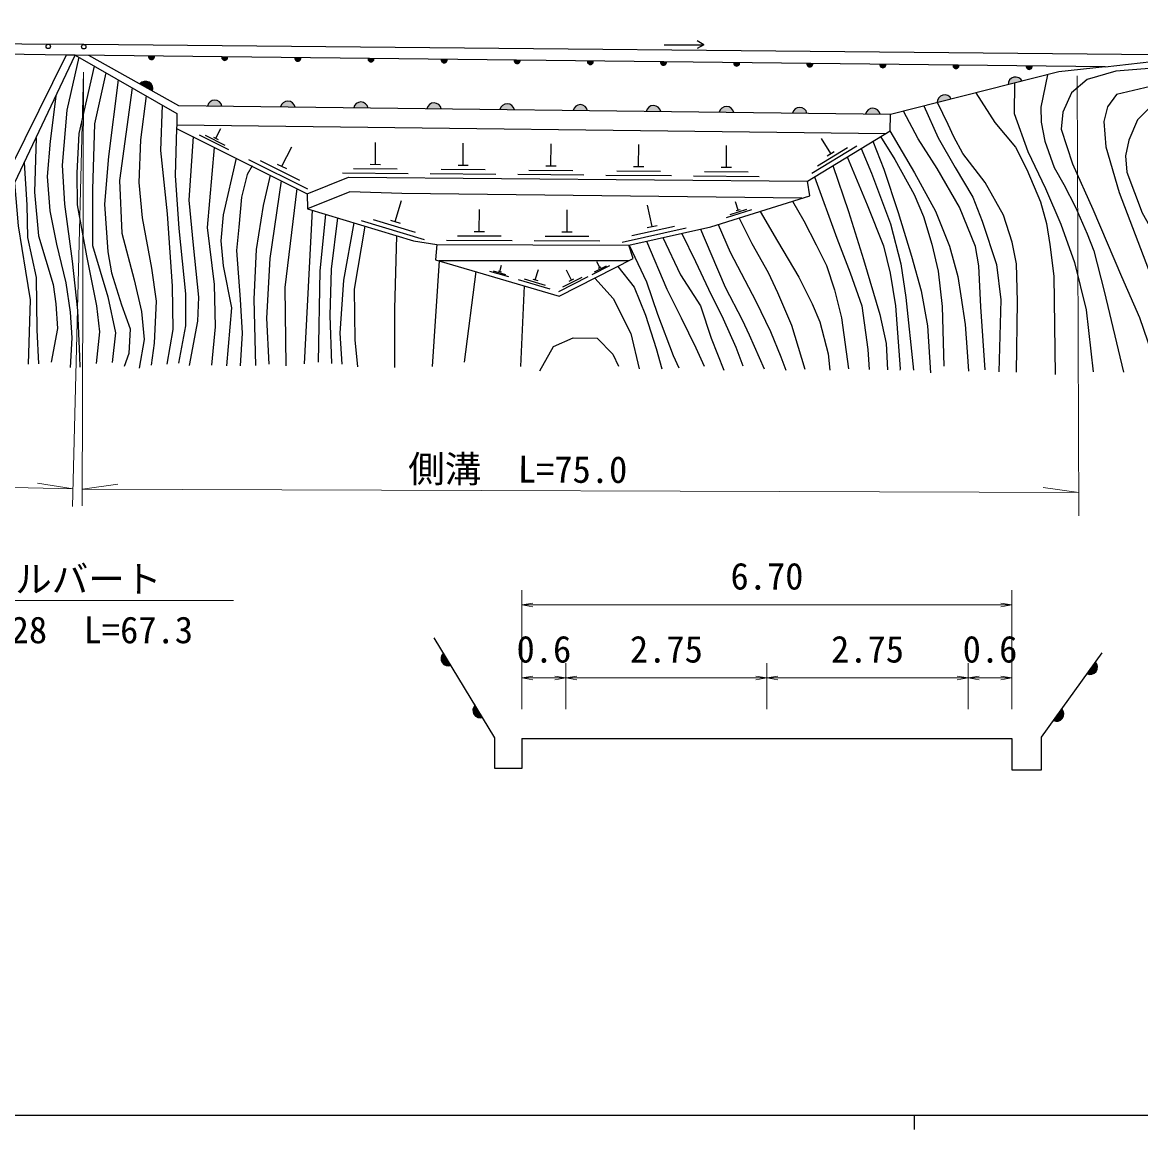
# Model space of a CAD drawing. Units: millimetres at full size, sheet at 1:1000, with parts at other scales. Extents: x 40000 to 680000, y 20000 to 380000.
# Drawn here: x 207020 to 283472, y 204000 to 279702 of the extents above; entities that cross this region are included whole.
import ezdxf
from ezdxf.enums import TextEntityAlignment as Align

# ---------------------------------------------------------------- set-up
doc = ezdxf.new("R2010")
doc.units = ezdxf.units.MM
doc.header["$LTSCALE"] = 1000
for name, color, linetype, lineweight in [('M-BGD', 7, 'Continuous', 25), ('M-STR-HTXT', 7, 'Continuous', 13), ('M-TTL-BAND', 7, 'Continuous', 25)]:
    doc.layers.add(name, color=color, linetype=linetype, lineweight=lineweight)
doc.styles.add('ＭＳ ゴシック', font='')
doc.styles.get('ＭＳ ゴシック').set_extended_font_data('MS Gothic')

# ---------------------------------------------------------------- blocks, each defined once
blk = doc.blocks.new('open_arrow')
at = {"color": 0, "linetype": 'Continuous', "lineweight": -2}
blk.add_lwpolyline([(7.5, 1.25), (0, 0), (7.5, -1.25)], dxfattribs=at)

msp = doc.modelspace()

# ---------------------------------------------------------------- hatches: boundary and pattern name
at = {"layer": 'M-BGD'}
for points in [[(216055, 277392), (215654, 277397, 0.4608), (215852, 277160, 0.4608)], [(221055, 277336), (220653, 277341, 0.4608), (220852, 277103, 0.4608)], [(226055, 277280), (225653, 277285, 0.4608), (225851, 277047, 0.4608)], [(231055, 277224), (230653, 277229, 0.4608), (230851, 276991, 0.4608)], [(236054, 277168), (235653, 277172, 0.4608), (235851, 276935, 0.4608)], [(241054, 277112), (240652, 277116, 0.4608), (240850, 276879, 0.4608)], [(246054, 277056), (245652, 277060, 0.4608), (245850, 276823, 0.4608)], [(251053, 277000), (250652, 277004, 0.4608), (250850, 276767, 0.4608)], [(256053, 276944), (255651, 276948, 0.4608), (255849, 276711, 0.4608)], [(261053, 276888), (260651, 276892, 0.4608), (260849, 276655, 0.4608)], [(266052, 276831), (265651, 276836, 0.4608), (265849, 276599, 0.4608)], [(271052, 276775), (270650, 276780, 0.4608), (270849, 276543, 0.4608)], [(276052, 276719), (275650, 276724, 0.4608), (275848, 276487, 0.4608)], [(215923, 275008), (215057, 275490, -0.82183)], [(275377, 275677), (274416, 275435, -0.82183)], [(270528, 274457), (269568, 274215, -0.82183)], [(220662, 273968), (219671, 273981, -0.82183)], [(225661, 273907), (224671, 273919, -0.82183)], [(230661, 273846), (229670, 273858, -0.82183)], [(235660, 273785), (234670, 273797, -0.82183)], [(240660, 273724), (239669, 273736, -0.82183)], [(245660, 273663), (244669, 273675, -0.82183)], [(250659, 273601), (249669, 273614, -0.82183)], [(255659, 273540), (254668, 273552, -0.82183)], [(260659, 273479), (259668, 273491, -0.82183)], [(265658, 273418), (264668, 273430, -0.82183)], [(235811, 236578), (236324, 235731, -0.82183)], [(279805, 235163), (280384, 235967, -0.82183)], [(237984, 233032), (238498, 232184, -0.82183)], [(277503, 231962), (278081, 232766, -0.82183)]]:
    msp.add_hatch(color=256, dxfattribs=at).paths.add_polyline_path(points)

# ---------------------------------------------------------------- linework, layer by layer
for p, q in [((253602, 278176), (253164, 278429)), ((210015, 277463), (205146, 267624)), ((266347, 272294), (266363, 273409)), ((217571, 272699), (266046, 272111)), ((220247, 271780), (220583, 272451)), ((219107, 272015), (221120, 271009)), ((219510, 271982), (220851, 271311)), ((220091, 271859), (220404, 271702)), ((231153, 269997), (231166, 271497)), ((237153, 269946), (237166, 271446)), ((262286, 270729), (261661, 271753)), ((224762, 269859), (225432, 271200)), ((243153, 269895), (243166, 271395)), ((249153, 269844), (249165, 271344)), ((255152, 269794), (255165, 271293)), ((261000, 269382), (264072, 271257)), ((261387, 269899), (263435, 271150)), ((262047, 270583), (262525, 270875)), ((222481, 270328), (226506, 268316)), ((223286, 270261), (225969, 268919)), ((224449, 270015), (225075, 269702)), ((230803, 270000), (231503, 269994)), ((236803, 269949), (237503, 269943)), ((242803, 269898), (243503, 269892)), ((228898, 269416), (233398, 269378)), ((229651, 269710), (232651, 269685)), ((234898, 269365), (239398, 269327)), ((235651, 269659), (238650, 269634)), ((240898, 269315), (245398, 269276)), ((241650, 269608), (244650, 269583)), ((246898, 269264), (251397, 269225)), ((247650, 269557), (250650, 269532)), ((248803, 269847), (249503, 269841)), ((252897, 269213), (257397, 269174)), ((253650, 269506), (256650, 269481)), ((254802, 269796), (255502, 269791)), ((226492, 267987), (226511, 266951)), ((226831, 266854), (226283, 256363)), ((232515, 266082), (232948, 267518)), ((238259, 265405), (238265, 266905)), ((244259, 265382), (244265, 266882)), ((250083, 265745), (249756, 267209)), ((255164, 266371), (256881, 266912)), ((255414, 266576), (256559, 266937)), ((255950, 266871), (255770, 267443)), ((255817, 266829), (256084, 266913)), ((230188, 266156), (234497, 264858)), ((230992, 266227), (233865, 265362)), ((232180, 266183), (232850, 265981)), ((237909, 265406), (238609, 265404)), ((243909, 265383), (244609, 265381)), ((248018, 264669), (252410, 265650)), ((248684, 265125), (251612, 265779)), ((249741, 265669), (250424, 265821)), ((236007, 264813), (240507, 264796)), ((236758, 265111), (239758, 265099)), ((242007, 264791), (246507, 264774)), ((242758, 265088), (245758, 265076)), ((235523, 263391), (235032, 256183)), ((248482, 263398), (235523, 263391)), ((239655, 262680), (239782, 263112)), ((245981, 262468), (247185, 263078)), ((246141, 262650), (246944, 263056)), ((246502, 262933), (246299, 263335)), ((238011, 262662), (237219, 256470)), ((238957, 262698), (240252, 262318)), ((239198, 262721), (240061, 262467)), ((239554, 262710), (239756, 262651)), ((242088, 262092), (242299, 262812)), ((243693, 261309), (245700, 262326)), ((243959, 261613), (245298, 262290)), ((244561, 262085), (244222, 262754)), ((246408, 262886), (246595, 262981)), ((240924, 262121), (243083, 261488)), ((241316, 261693), (241077, 256183)), ((241326, 262159), (242765, 261737)), ((241920, 262142), (242256, 262043)), ((244405, 262006), (244717, 262164)), ((239316, 230792), (235180, 237621)), ((276685, 230825), (280837, 236598))]:
    msp.add_line(p, q, dxfattribs=at)
for points in [[(151456, 288161), (141827, 290554), (140824, 286462), (140621, 278415), (141196, 274447), (143548, 273869), (149598, 276092), (152982, 268252), (156932, 266934), (162141, 254739), (199895, 254853), (210637, 277453), (217583, 273479), (217571, 272699)], [(210015, 277463), (149829, 278410), (149598, 276092)], [(211221, 278181), (206976, 278222), (153795, 278884)], [(368624, 277238), (361117, 276366), (356250, 276320), (353117, 276114), (352343, 277188), (335024, 277005), (286909, 277448), (211221, 278181)], [(250906, 278176), (253602, 278176), (253164, 277924)], [(210874, 277318), (210055, 273699), (209737, 269934), (209905, 267274), (210413, 263369), (210791, 259994), (210919, 256864), (210938, 256126)], [(281051, 276663), (210637, 277453), (210015, 277463)], [(281051, 276663), (277889, 276309), (266363, 273409), (217722, 274004), (211556, 277443)], [(281051, 276663), (285045, 277110), (286910, 277180)], [(211935, 276710), (210875, 272110), (210743, 269423), (210769, 267236), (211402, 263733), (212088, 260326), (212299, 258535), (212062, 256374)], [(212728, 276256), (211956, 272769), (211824, 268264), (211824, 264445), (212852, 260941), (213381, 258481), (213170, 256452)], [(277103, 276111), (276659, 273914), (276677, 272886), (276912, 271588), (277561, 269768), (278229, 268614), (279022, 267064), (279817, 265240), (280269, 264081), (280972, 261323), (282289, 255789)], [(286364, 276728), (281765, 276367), (279817, 275790), (278753, 274889), (278157, 273573), (278031, 272402), (278807, 270040), (280214, 266922), (282162, 262336), (283389, 259519), (284219, 257122), (284634, 255554)], [(213570, 275775), (212906, 270527), (212643, 267261), (212854, 264020), (213118, 262567), (213803, 260380), (214383, 258747), (214304, 257061), (213988, 256166)], [(214516, 275234), (213671, 268893), (213829, 265284), (214662, 262099), (215174, 259936), (215358, 258014), (215016, 256064)], [(274857, 275546), (274822, 273461), (275757, 270867), (276957, 268348), (278024, 265901), (278961, 263275), (279745, 260059), (280228, 255818)], [(286375, 275597), (284157, 275326), (281825, 274760), (281214, 273923), (280965, 272928), (281101, 271182), (282006, 268060), (283999, 262803), (285404, 259563), (286649, 256010)], [(209312, 274666), (208926, 271581), (208721, 269175), (208889, 266826), (209355, 264532), (209990, 261885), (210288, 259890), (210401, 258129), (210289, 256097)], [(215488, 274677), (215087, 271667), (214981, 268744), (215214, 266328), (215850, 262896), (216168, 260642), (216041, 257761), (215829, 256256)], [(272212, 274881), (273512, 272845), (274917, 271168), (275698, 269647), (276635, 267424), (277047, 265939), (277273, 264515), (277548, 262340), (277623, 255635)], [(286355, 274731), (285313, 274572), (284226, 274007), (283253, 273034), (282664, 271654), (282438, 270568), (282529, 269459), (283570, 266676), (285313, 263600), (285992, 262084), (287578, 257870), (288280, 255834)], [(216910, 256341), (217334, 258714), (217292, 261659), (216932, 266616), (216486, 270945), (216599, 274042)], [(268654, 273986), (269619, 271803), (270789, 269782), (271999, 267740), (272636, 266108), (273627, 263155), (273905, 260734), (273786, 255799)], [(274996, 255779), (275056, 260615), (274996, 263195), (274699, 264685), (274104, 266529), (272854, 268753), (271327, 270737), (270711, 271869), (270314, 272722), (269578, 274218)], [(272833, 255951), (272536, 260252), (272416, 263052), (272178, 264383), (271088, 267060), (269560, 269700), (268251, 271743), (267269, 273637)], [(217567, 272450), (217461, 269229), (217716, 265607), (218183, 261152), (218183, 258946), (217696, 256404)], [(217571, 272699), (217567, 272450), (226492, 267987), (229318, 269113), (260699, 268846), (266347, 272294)], [(266328, 272283), (268011, 269420), (269448, 266797), (270415, 264394), (270968, 262323), (271187, 261005), (271465, 259043), (271623, 257180), (271703, 255852)], [(207954, 271808), (207844, 268093), (208124, 265110), (209131, 261772), (209299, 260448), (209411, 258765), (208982, 256472)], [(218438, 256234), (219010, 259264), (219074, 260916), (218713, 264475), (218416, 267551), (218713, 271895)], [(265166, 271574), (265906, 269671), (266889, 266707), (267812, 263722), (268461, 261343), (268894, 258963), (269110, 255742)], [(265695, 271897), (266660, 270332), (267986, 267935), (268621, 266440), (269200, 264534), (269638, 262686), (269906, 260276), (270019, 256187)], [(220134, 271153), (219646, 265687), (220134, 261789), (220197, 258881), (219943, 256254)], [(264361, 271082), (265062, 269397), (266379, 265922), (267066, 263193), (267420, 260892), (267951, 255922)], [(207144, 270105), (207320, 267232), (207376, 264995), (207973, 262254), (208011, 258674), (208123, 256361)], [(221003, 256212), (221342, 260174), (220770, 263055), (220600, 264771), (220770, 266536), (221661, 270413)], [(222721, 269883), (222382, 269311), (222000, 267744), (221809, 265710), (221661, 264100), (221915, 260752), (222043, 258457), (221916, 256211)], [(262430, 269915), (263500, 266780), (264521, 263500), (265640, 259734), (266078, 257741), (266175, 255943)], [(263402, 270497), (264783, 267224), (265892, 264423), (266359, 262556), (266711, 260314), (267022, 256016), (267017, 255926)], [(222976, 256253), (222870, 260787), (223019, 264177), (223506, 267189), (223994, 269244)], [(261173, 269136), (262698, 264958), (263622, 262577), (264400, 260317), (264813, 257328), (264910, 255968)], [(206492, 268732), (206742, 265796), (207227, 262701), (207563, 260725), (207414, 256324)], [(224722, 268872), (223930, 263566), (223718, 259477), (223867, 256342)], [(226511, 266951), (233759, 264767), (235346, 264516), (248485, 264466), (254083, 265716), (260848, 267848), (260699, 268846)], [(225054, 256215), (224990, 261574), (225801, 268333)], [(260298, 267674), (232956, 268010), (229396, 268124), (226511, 266951)], [(259661, 267474), (260437, 266124), (261288, 264496), (261993, 263087), (262552, 261410), (263014, 259491), (263500, 256016)], [(227751, 266577), (227364, 262719), (227237, 256469)], [(228564, 266332), (228128, 262824), (228043, 259668), (228149, 256384)], [(256020, 266326), (256887, 264594), (258005, 262601), (258637, 261240), (259610, 259005), (260510, 255992)], [(257450, 266777), (258637, 264739), (260096, 262285), (261020, 260463), (261531, 259224), (262114, 257037), (262212, 255919)], [(229675, 265998), (228967, 262071), (228718, 258446), (228871, 256336)], [(230429, 265770), (229697, 261457), (229754, 257986), (229927, 256144)], [(253385, 265560), (254090, 263889), (255078, 261606), (256235, 259354), (256714, 258336), (257733, 256023)], [(254579, 265873), (255404, 263986), (257154, 260633), (258175, 258568), (258881, 256842), (259221, 255919)], [(232602, 265116), (232460, 260114), (232460, 256106)], [(249680, 264733), (251080, 261468), (252067, 259494), (253071, 257443), (253642, 256193)], [(250804, 264984), (252006, 262440), (253379, 260327), (254105, 258106), (254969, 255931)], [(252101, 265274), (253040, 263350), (253935, 261453), (254938, 259432), (255788, 257488), (256282, 256208)], [(235346, 264516), (235263, 263468), (243722, 260988), (248784, 263551), (248485, 264466)], [(248515, 264473), (249691, 261962), (250431, 259756), (251512, 256918), (251898, 256085)], [(247736, 263020), (248842, 261607), (249613, 259679), (250339, 257396), (250740, 256008)], [(246157, 262221), (247406, 260823), (248610, 258433), (249181, 256024)], [(242406, 255869), (243332, 257535), (244674, 258137), (246310, 258121), (247391, 257026), (247777, 256193)], [(241175, 230745), (241175, 228701), (239316, 228701), (239316, 230792)], [(241175, 230745), (244175, 230745), (257925, 230745), (271675, 230745), (274675, 230745)], [(274675, 230745), (274675, 228600), (276685, 228600), (276685, 230825)]]:
    msp.add_lwpolyline(points, dxfattribs=at)
for centre in [(208789, 278054), (211219, 278031)]:
    msp.add_circle(centre, 150, dxfattribs=at)
for centre, radius, start, end in [((215854, 277363), 203, 170.39563, 8.31901), ((220854, 277307), 203, 170.39563, 8.31901), ((225854, 277251), 203, 170.39563, 8.31901), ((230853, 277195), 203, 170.39563, 8.31901), ((235853, 277139), 203, 170.39563, 8.31901), ((240853, 277082), 203, 170.39563, 8.31901), ((245852, 277026), 203, 170.39563, 8.31901), ((250852, 276970), 203, 170.39563, 8.31901), ((255852, 276914), 203, 170.39563, 8.31901), ((260851, 276858), 203, 170.39563, 8.31901), ((265851, 276802), 203, 170.39563, 8.31901), ((270851, 276746), 203, 170.39563, 8.31901), ((275851, 276690), 203, 170.39563, 8.31901), ((215442, 275163), 505, 342.02607, 139.68426), ((274921, 275461), 505, 25.29304, 182.95123), ((270072, 274241), 505, 25.29304, 182.95123), ((220165, 273877), 505, 10.46996, 168.12815), ((225165, 273816), 505, 10.46996, 168.12815), ((230164, 273754), 505, 10.46996, 168.12815), ((235164, 273693), 505, 10.46996, 168.12815), ((240164, 273632), 505, 10.46996, 168.12815), ((245163, 273571), 505, 10.46996, 168.12815), ((250163, 273510), 505, 10.46996, 168.12815), ((255162, 273449), 505, 10.46996, 168.12815), ((260162, 273387), 505, 10.46996, 168.12815), ((265162, 273326), 505, 10.46996, 168.12815), ((236151, 236205), 505, 132.37767, 290.03586), ((280015, 235622), 505, 245.44383, 43.10202), ((238325, 232659), 505, 132.37767, 290.03586), ((277713, 232421), 505, 245.44383, 43.10202)]:
    msp.add_arc(centre, radius, start, end, dxfattribs=at)
at = {"layer": 'M-STR-HTXT'}
for p, q in [((210454, 246607), (211202, 276286)), ((211119, 246649), (211202, 276286)), ((279242, 245961), (279138, 276056)), ((153283, 249068), (210484, 247806)), ((210484, 247806), (208061, 248201)), ((211122, 247792), (213555, 248125)), ((211122, 247792), (279237, 247550)), ((279237, 247550), (276807, 247900)), ((241175, 232745), (241175, 240875)), ((274675, 232745), (274675, 240875)), ((241175, 239875), (274675, 239875)), ((244175, 232745), (244175, 235883)), ((257925, 232745), (257925, 235883)), ((271675, 232745), (271675, 235883)), ((241175, 234883), (244175, 234883)), ((244175, 234883), (257925, 234883)), ((257925, 234883), (271675, 234883)), ((271675, 234883), (274675, 234883))]:
    msp.add_line(p, q, dxfattribs=at)
msp.add_lwpolyline([(193410, 258032), (183860, 240176), (221443, 240176)], dxfattribs=at)
at = {"layer": 'M-TTL-BAND'}
for p, q in [((40000, 205000), (579000, 205000)), ((268000, 205000), (268000, 204000))]:
    msp.add_line(p, q, dxfattribs=at)

# ---------------------------------------------------------------- block references
at = {"layer": 'M-STR-HTXT', "xscale": 100, "yscale": 100}
for p in [(241175, 239875), (241175, 234883), (244175, 234883), (257925, 234883), (271675, 234883)]:
    msp.add_blockref('open_arrow', p, dxfattribs=at)
at = {"layer": 'M-STR-HTXT', "xscale": 100, "yscale": 100, "rotation": 180}
for p in [(274675, 239875), (244175, 234883), (257925, 234883), (271675, 234883), (274675, 234883)]:
    msp.add_blockref('open_arrow', p, dxfattribs=at)

# ---------------------------------------------------------------- texts
at = {"layer": 'M-STR-HTXT', "style": 'ＭＳ ゴシック'}
msp.add_text('側溝\u3000L=75.0', height=1833, rotation=359.797, dxfattribs=at).set_placement((233390, 247712), align=Align.BOTTOM_LEFT)
for s, p in [('ボックスカルバート', (194027, 240176)), ('W=2.25  H=2.28  L=67.3', (191257, 236700))]:
    msp.add_text(s, height=1833, dxfattribs=at).set_placement(p, align=Align.BOTTOM_LEFT)
for s, p in [('6.70', (257925, 240375)), ('0.6', (242675, 235383)), ('2.75', (251050, 235383)), ('2.75', (264800, 235383)), ('0.6', (273175, 235383))]:
    msp.add_text(s, height=1833, dxfattribs=at).set_placement(p, align=Align.BOTTOM_CENTER)

doc.saveas('drawing.dxf')
